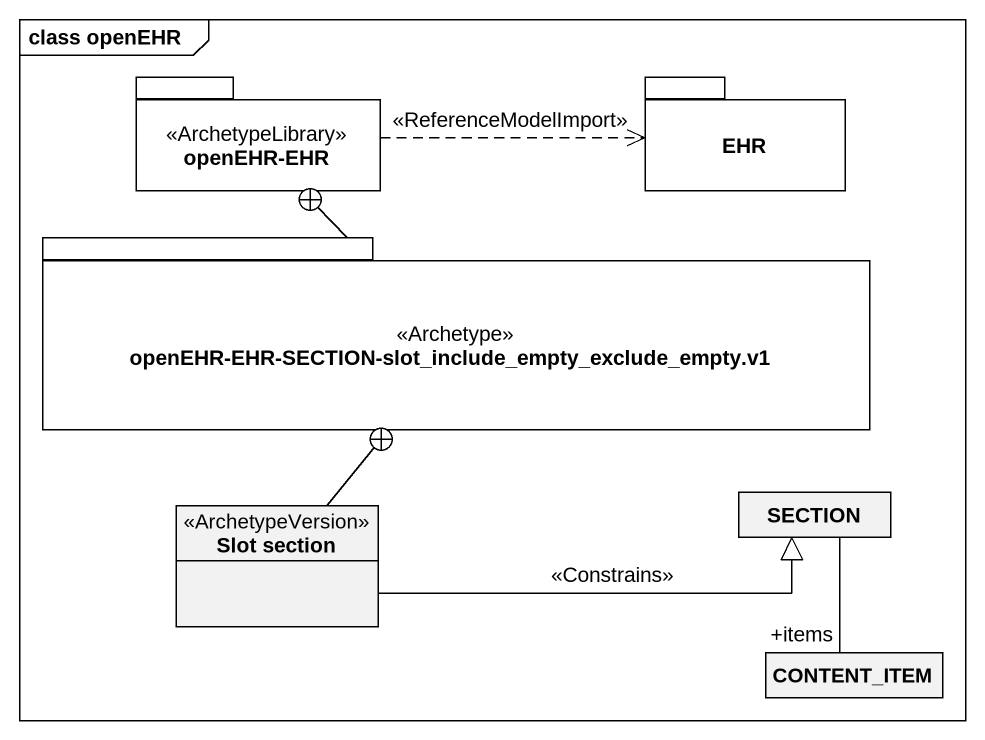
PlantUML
@startuml
mainframe class openEHR
hide circle
hide empty members
package "openEHR-EHR" as openEHR_EHR <<ArchetypeLibrary>> {
}
package EHR {
}
package "openEHR-EHR-SECTION-slot_include_empty_exclude_empty.v1" as openEHR_EHR_SECTION_slot <<Archetype>> {
}
class "Slot section" as Slot_section <<ArchetypeVersion>>
class SECTION
class CONTENT_ITEM
openEHR_EHR .right.> EHR : <<ReferenceModelImport>>
openEHR_EHR_SECTION_slot -up-+ openEHR_EHR
Slot_section -up-+ openEHR_EHR_SECTION_slot
Slot_section -right-|> SECTION : <<Constrains>>
SECTION -- "+items" CONTENT_ITEM
@enduml
